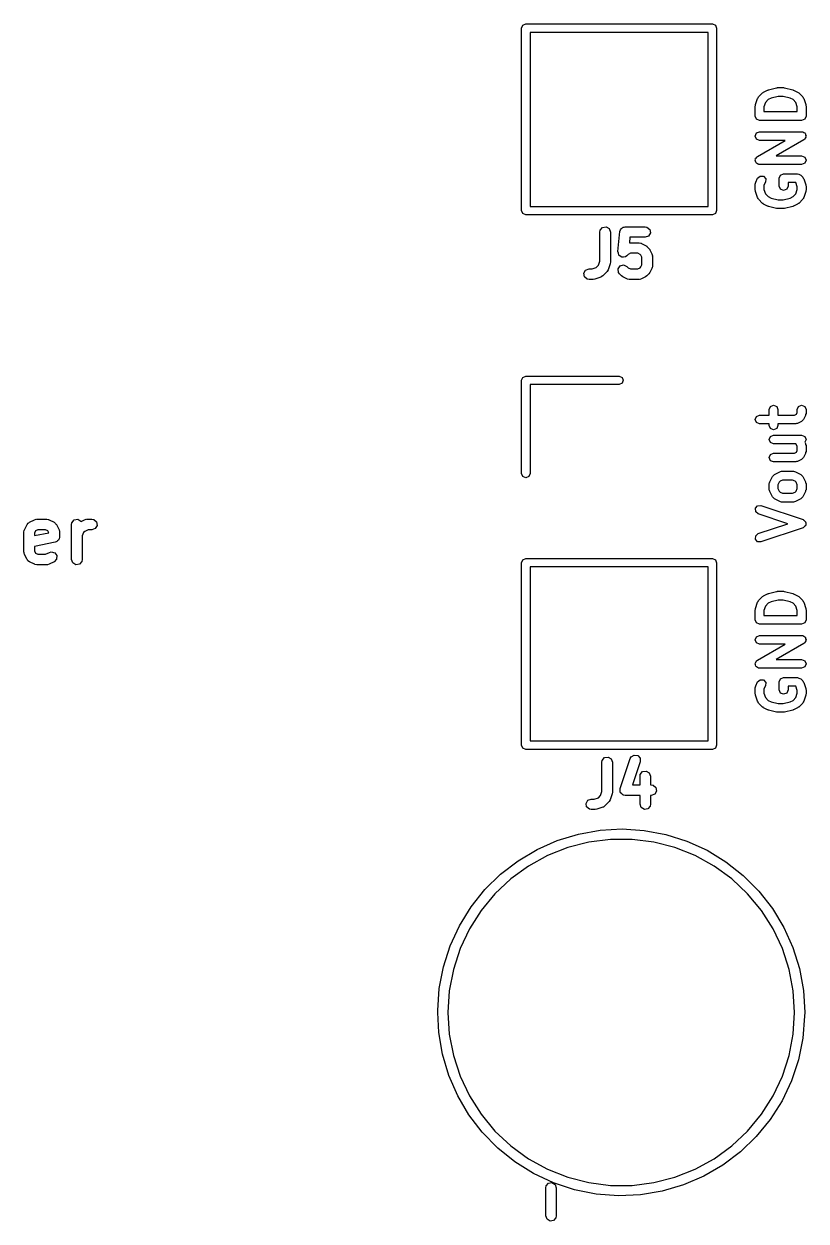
# Model space of a CAD drawing. Extents: x 83 to 117, y -104 to -70.4.
# Drawn here: x 105.49 to 116.63, y -103.97 to -86.91 of the extents above; entities that cross this region are included whole.
import ezdxf

# ---------------------------------------------------------------- set-up
doc = ezdxf.new("R2010")
doc.units = 0
doc.layers.add('BLACK', color=7, linetype='CONTINUOUS')

msp = doc.modelspace()

# ---------------------------------------------------------------- linework, layer by layer
at = {"layer": 'BLACK', "linetype": 'CONTINUOUS'}
for p, q in [((112.58, -86.97), (112.598, -86.9276)), ((112.58, -89.57), (112.58, -86.97)), ((112.598, -86.9276), (112.64, -86.91)), ((112.64, -86.91), (115.3, -86.91)), ((115.3, -86.91), (115.342, -86.9276)), ((115.342, -86.9276), (115.36, -86.97)), ((115.36, -86.97), (115.36, -89.57)), ((112.7, -87.03), (112.7, -89.51)), ((115.24, -87.03), (112.7, -87.03)), ((115.24, -89.51), (115.24, -87.03)), ((116.029, -87.8812), (116.086, -87.8527)), ((116.086, -87.8527), (116.093, -87.8522)), ((116.093, -87.8522), (116.099, -87.8479)), ((116.099, -87.8479), (116.213, -87.8194)), ((116.213, -87.8194), (116.221, -87.8205)), ((116.221, -87.8205), (116.229, -87.8175)), ((116.229, -87.8175), (116.314, -87.8175)), ((116.314, -87.8175), (116.322, -87.8205)), ((116.322, -87.8205), (116.329, -87.8194)), ((116.329, -87.8194), (116.444, -87.8479)), ((116.444, -87.8479), (116.449, -87.8522)), ((116.449, -87.8522), (116.457, -87.8527)), ((116.457, -87.8527), (116.514, -87.8812)), ((115.912, -88.0602), (115.941, -87.9745)), ((115.941, -87.9745), (115.95, -87.9635)), ((115.95, -87.9635), (115.956, -87.9501)), ((115.956, -87.9501), (116.013, -87.8929)), ((116.013, -87.8929), (116.022, -87.889)), ((116.022, -87.889), (116.029, -87.8812)), ((116.055, -88.028), (116.034, -88.0901)), ((116.094, -87.9885), (116.055, -88.028)), ((116.136, -87.9675), (116.094, -87.9885)), ((116.236, -87.9425), (116.136, -87.9675)), ((116.307, -87.9425), (116.236, -87.9425)), ((116.407, -87.9675), (116.307, -87.9425)), ((116.449, -87.9885), (116.407, -87.9675)), ((116.488, -88.028), (116.449, -87.9885)), ((116.509, -88.0901), (116.488, -88.028)), ((116.514, -87.8812), (116.52, -87.889)), ((116.52, -87.889), (116.53, -87.8929)), ((116.53, -87.8929), (116.587, -87.9501)), ((116.587, -87.9501), (116.593, -87.9635)), ((116.593, -87.9635), (116.602, -87.9745)), ((116.602, -87.9745), (116.631, -88.0602)), ((115.909, -88.08), (115.913, -88.0705)), ((115.909, -88.2229), (115.909, -88.08)), ((115.913, -88.0705), (115.912, -88.0602)), ((116.034, -88.0901), (116.034, -88.1604)), ((116.034, -88.1604), (116.509, -88.1604)), ((116.509, -88.1604), (116.509, -88.0901)), ((116.631, -88.0602), (116.63, -88.0705)), ((116.63, -88.0705), (116.634, -88.08)), ((116.634, -88.08), (116.634, -88.2229)), ((115.927, -88.2671), (115.909, -88.2229)), ((115.971, -88.2854), (115.927, -88.2671)), ((116.571, -88.2854), (115.971, -88.2854)), ((116.616, -88.2671), (116.571, -88.2854)), ((116.634, -88.2229), (116.616, -88.2671)), ((115.909, -88.5086), (115.927, -88.4644)), ((115.927, -88.5528), (115.909, -88.5086)), ((115.927, -88.4644), (115.971, -88.4461)), ((115.971, -88.5711), (115.927, -88.5528)), ((115.971, -88.4461), (116.571, -88.4461)), ((116.571, -88.4461), (116.579, -88.4494)), ((116.579, -88.4494), (116.588, -88.4483)), ((116.588, -88.4483), (116.601, -88.4582)), ((116.601, -88.4582), (116.616, -88.4644)), ((116.608, -88.556), (116.602, -88.5628)), ((116.616, -88.5528), (116.608, -88.556)), ((116.616, -88.4644), (116.619, -88.4723)), ((116.622, -88.5378), (116.616, -88.5528)), ((116.619, -88.4723), (116.626, -88.4776)), ((116.632, -88.525), (116.622, -88.5378)), ((116.626, -88.4776), (116.628, -88.4936)), ((116.628, -88.4936), (116.634, -88.5086)), ((116.634, -88.5086), (116.631, -88.5165)), ((116.631, -88.5165), (116.632, -88.525)), ((115.94, -88.7972), (116.336, -88.5711)), ((116.336, -88.5711), (115.971, -88.5711)), ((116.602, -88.5628), (116.207, -88.7889)), ((115.909, -88.8514), (115.912, -88.8435)), ((115.915, -88.8664), (115.909, -88.8514)), ((115.911, -88.835), (115.921, -88.8222)), ((115.912, -88.8435), (115.911, -88.835)), ((115.917, -88.8824), (115.915, -88.8664)), ((115.924, -88.8877), (115.917, -88.8824)), ((115.921, -88.8222), (115.927, -88.8072)), ((115.927, -88.8956), (115.924, -88.8877)), ((115.927, -88.8072), (115.935, -88.8039)), ((115.942, -88.9018), (115.927, -88.8956)), ((115.935, -88.8039), (115.94, -88.7972)), ((115.955, -88.9117), (115.942, -88.9018)), ((116.207, -88.7889), (116.571, -88.7889)), ((116.571, -88.7889), (116.616, -88.8072)), ((116.616, -88.8956), (116.571, -88.9139)), ((116.616, -88.8072), (116.634, -88.8514)), ((116.634, -88.8514), (116.616, -88.8956)), ((115.963, -88.9106), (115.955, -88.9117)), ((115.971, -88.9139), (115.963, -88.9106)), ((116.571, -88.9139), (115.971, -88.9139)), ((116.252, -89.1086), (116.27, -89.0644)), ((116.27, -89.0644), (116.314, -89.0461)), ((116.314, -89.0461), (116.514, -89.0461)), ((116.514, -89.0461), (116.533, -89.0537)), ((116.533, -89.0537), (116.558, -89.0644)), ((116.558, -89.0644), (116.587, -89.0929)), ((115.909, -89.1943), (115.914, -89.1808)), ((115.909, -89.28), (115.909, -89.1943)), ((115.914, -89.1808), (115.916, -89.1663)), ((115.916, -89.1663), (115.944, -89.1092)), ((115.944, -89.1092), (115.98, -89.0778)), ((115.98, -89.0778), (116.028, -89.0812)), ((116.028, -89.0812), (116.059, -89.1174)), ((116.056, -89.1651), (116.034, -89.209)), ((116.034, -89.209), (116.034, -89.2699)), ((116.059, -89.1174), (116.056, -89.1651)), ((116.252, -89.2229), (116.252, -89.1086)), ((116.27, -89.2671), (116.252, -89.2229)), ((116.377, -89.2229), (116.358, -89.2671)), ((116.488, -89.1711), (116.377, -89.1711)), ((116.377, -89.1711), (116.377, -89.2229)), ((116.509, -89.233), (116.488, -89.1711)), ((116.509, -89.2699), (116.509, -89.233)), ((116.587, -89.0929), (116.593, -89.1064)), ((116.593, -89.1064), (116.602, -89.1174)), ((116.602, -89.1174), (116.631, -89.2031)), ((116.631, -89.2031), (116.63, -89.2134)), ((116.63, -89.2134), (116.634, -89.2229)), ((116.634, -89.2229), (116.634, -89.28)), ((115.913, -89.2895), (115.909, -89.28)), ((115.912, -89.2998), (115.913, -89.2895)), ((115.941, -89.3855), (115.912, -89.2998)), ((115.95, -89.3965), (115.941, -89.3855)), ((115.956, -89.4099), (115.95, -89.3965)), ((116.013, -89.4671), (115.956, -89.4099)), ((116.034, -89.2699), (116.055, -89.332)), ((116.055, -89.332), (116.094, -89.3715)), ((116.094, -89.3715), (116.136, -89.3925)), ((116.136, -89.3925), (116.236, -89.4175)), ((116.314, -89.2854), (116.27, -89.2671)), ((116.307, -89.4175), (116.407, -89.3925)), ((116.358, -89.2671), (116.314, -89.2854)), ((116.407, -89.3925), (116.449, -89.3715)), ((116.449, -89.3715), (116.488, -89.332)), ((116.488, -89.332), (116.509, -89.2699)), ((116.587, -89.4099), (116.53, -89.4671)), ((116.593, -89.3965), (116.587, -89.4099)), ((116.602, -89.3855), (116.593, -89.3965)), ((116.631, -89.2998), (116.602, -89.3855)), ((116.634, -89.28), (116.63, -89.2895)), ((116.63, -89.2895), (116.631, -89.2998)), ((112.598, -89.6124), (112.58, -89.57)), ((112.7, -89.51), (115.24, -89.51)), ((115.36, -89.57), (115.342, -89.6124)), ((116.022, -89.471), (116.013, -89.4671)), ((116.029, -89.4788), (116.022, -89.471)), ((116.086, -89.5073), (116.029, -89.4788)), ((116.093, -89.5078), (116.086, -89.5073)), ((116.099, -89.5121), (116.093, -89.5078)), ((116.213, -89.5406), (116.099, -89.5121)), ((116.221, -89.5395), (116.213, -89.5406)), ((116.229, -89.5425), (116.221, -89.5395)), ((116.314, -89.5425), (116.229, -89.5425)), ((116.236, -89.4175), (116.307, -89.4175)), ((116.322, -89.5395), (116.314, -89.5425)), ((116.329, -89.5406), (116.322, -89.5395)), ((116.444, -89.5121), (116.329, -89.5406)), ((116.449, -89.5078), (116.444, -89.5121)), ((116.457, -89.5073), (116.449, -89.5078)), ((116.514, -89.4788), (116.457, -89.5073)), ((116.52, -89.471), (116.514, -89.4788)), ((116.53, -89.4671), (116.52, -89.471)), ((112.64, -89.63), (112.598, -89.6124)), ((115.3, -89.63), (112.64, -89.63)), ((115.342, -89.6124), (115.3, -89.63)), ((113.695, -89.8761), (113.7, -89.8505)), ((113.695, -90.2925), (113.695, -89.8761)), ((113.7, -89.8505), (113.733, -89.8112)), ((113.733, -89.8112), (113.783, -89.8023)), ((113.783, -89.8023), (113.827, -89.8279)), ((113.827, -89.8279), (113.845, -89.8761)), ((113.845, -89.8761), (113.845, -90.3047)), ((113.953, -90.1544), (113.981, -89.8687)), ((113.981, -89.8687), (113.982, -89.8648)), ((113.982, -89.8631), (113.983, -89.8604)), ((113.982, -89.8648), (113.982, -89.8631)), ((113.983, -89.8604), (113.988, -89.8436)), ((113.988, -89.8436), (114, -89.8325)), ((114, -89.8325), (114.008, -89.8187)), ((114.008, -89.8187), (114.017, -89.8151)), ((114.017, -89.8151), (114.025, -89.8078)), ((114.025, -89.8078), (114.041, -89.8066)), ((114.041, -89.8066), (114.056, -89.8011)), ((114.056, -89.8011), (114.341, -89.8011)), ((114.341, -89.8011), (114.367, -89.8057)), ((114.367, -89.8057), (114.406, -89.8386)), ((114.415, -89.8892), (114.39, -89.9336)), ((114.406, -89.8386), (114.415, -89.8892)), ((114.124, -89.9511), (114.116, -90.0297)), ((114.116, -90.0297), (114.256, -90.0297)), ((114.341, -89.9511), (114.124, -89.9511)), ((114.256, -90.0297), (114.281, -90.0342)), ((114.281, -90.0342), (114.285, -90.0371)), ((114.285, -90.0371), (114.289, -90.0376)), ((114.289, -90.0376), (114.346, -90.0662)), ((114.39, -89.9336), (114.341, -89.9511)), ((114.346, -90.0662), (114.364, -90.0795)), ((114.364, -90.0795), (114.366, -90.0802)), ((114.366, -90.0802), (114.394, -90.1088)), ((113.952, -90.1553), (113.953, -90.1549)), ((113.959, -90.1797), (113.952, -90.1553)), ((113.953, -90.1549), (113.953, -90.1544)), ((113.965, -90.2041), (113.959, -90.1797)), ((113.966, -90.2044), (113.965, -90.2041)), ((113.966, -90.2049), (113.966, -90.2044)), ((113.986, -90.2193), (113.966, -90.2049)), ((114.007, -90.234), (113.986, -90.2193)), ((114.008, -90.2343), (114.007, -90.234)), ((114.007, -90.234), (114.007, -90.234)), ((114.033, -90.2321), (114.008, -90.2343)), ((114.058, -90.2302), (114.033, -90.2321)), ((114.059, -90.2298), (114.058, -90.2299)), ((114.058, -90.2299), (114.058, -90.2302)), ((114.08, -90.2149), (114.059, -90.2298)), ((114.1, -90.1949), (114.08, -90.2149)), ((114.131, -90.1797), (114.1, -90.1949)), ((114.238, -90.1797), (114.131, -90.1797)), ((114.268, -90.1949), (114.238, -90.1797)), ((114.28, -90.2063), (114.268, -90.1949)), ((114.295, -90.2367), (114.28, -90.2063)), ((114.295, -90.3441), (114.295, -90.2367)), ((114.394, -90.1088), (114.407, -90.1272)), ((114.407, -90.1272), (114.409, -90.1283)), ((114.409, -90.1283), (114.437, -90.1854)), ((114.437, -90.1854), (114.445, -90.2104)), ((114.445, -90.2104), (114.443, -90.2148)), ((114.443, -90.2148), (114.445, -90.219)), ((114.445, -90.219), (114.445, -90.3618)), ((113.468, -90.4631), (113.493, -90.4187)), ((113.493, -90.4187), (113.541, -90.4011)), ((113.541, -90.4011), (113.586, -90.4011)), ((113.586, -90.4011), (113.644, -90.382)), ((113.644, -90.382), (113.676, -90.3499)), ((113.676, -90.3499), (113.695, -90.2925)), ((113.8, -90.437), (113.796, -90.4394)), ((113.813, -90.4141), (113.8, -90.437)), ((113.841, -90.3284), (113.813, -90.4141)), ((113.845, -90.3047), (113.841, -90.3268)), ((113.841, -90.3268), (113.841, -90.3284)), ((113.955, -90.3996), (113.984, -90.3575)), ((113.959, -90.4507), (113.955, -90.3996)), ((113.984, -90.3575), (114.034, -90.3443)), ((114.034, -90.3443), (114.08, -90.366)), ((114.08, -90.366), (114.1, -90.3859)), ((114.1, -90.3859), (114.131, -90.4011)), ((114.131, -90.4011), (114.238, -90.4011)), ((114.238, -90.4011), (114.268, -90.3859)), ((114.268, -90.3859), (114.28, -90.3746)), ((114.28, -90.3746), (114.295, -90.3441)), ((114.437, -90.3954), (114.409, -90.4525)), ((114.438, -90.3909), (114.437, -90.3954)), ((114.44, -90.3875), (114.438, -90.3909)), ((114.445, -90.3618), (114.44, -90.3875)), ((113.476, -90.5136), (113.468, -90.4631)), ((113.516, -90.5466), (113.476, -90.5136)), ((113.541, -90.5511), (113.516, -90.5466)), ((113.599, -90.5511), (113.541, -90.5511)), ((113.6, -90.5506), (113.599, -90.5511)), ((113.622, -90.5473), (113.6, -90.5506)), ((113.708, -90.5187), (113.622, -90.5473)), ((113.712, -90.5159), (113.708, -90.5187)), ((113.716, -90.5155), (113.712, -90.5159)), ((113.737, -90.5006), (113.716, -90.5155)), ((113.794, -90.4434), (113.737, -90.5006)), ((113.796, -90.4394), (113.794, -90.4434)), ((113.974, -90.472), (113.959, -90.4507)), ((114.003, -90.5006), (113.974, -90.472)), ((114.004, -90.5013), (114.003, -90.5006)), ((114.022, -90.5146), (114.004, -90.5013)), ((114.079, -90.5432), (114.022, -90.5146)), ((114.084, -90.5437), (114.079, -90.5432)), ((114.087, -90.5466), (114.084, -90.5437)), ((114.113, -90.5511), (114.087, -90.5466)), ((114.256, -90.5511), (114.113, -90.5511)), ((114.26, -90.5496), (114.256, -90.5511)), ((114.264, -90.5506), (114.26, -90.5496)), ((114.289, -90.5432), (114.264, -90.5506)), ((114.346, -90.5146), (114.289, -90.5432)), ((114.348, -90.5135), (114.346, -90.5146)), ((114.366, -90.5006), (114.348, -90.5135)), ((114.394, -90.472), (114.366, -90.5006)), ((114.395, -90.4705), (114.394, -90.472)), ((114.409, -90.4525), (114.395, -90.4705)), ((112.58, -91.99), (112.598, -91.9476)), ((112.598, -91.9476), (112.64, -91.93)), ((112.64, -91.93), (113.97, -91.93)), ((113.97, -91.93), (114.012, -91.9476)), ((114.012, -91.9476), (114.03, -91.99)), ((112.58, -93.32), (112.58, -91.99)), ((113.97, -92.05), (112.7, -92.05)), ((112.7, -92.05), (112.7, -93.32)), ((114.012, -92.0324), (113.97, -92.05)), ((114.03, -91.99), (114.012, -92.0324)), ((115.927, -92.5044), (115.971, -92.4861)), ((115.971, -92.4861), (116.109, -92.4861)), ((116.109, -92.4057), (116.127, -92.3615)), ((116.109, -92.4861), (116.109, -92.4057)), ((116.127, -92.3615), (116.171, -92.3432)), ((116.171, -92.3432), (116.216, -92.3615)), ((116.216, -92.3615), (116.234, -92.4057)), ((116.234, -92.4057), (116.234, -92.4861)), ((116.234, -92.4861), (116.471, -92.4861)), ((116.471, -92.4861), (116.496, -92.4734)), ((116.496, -92.4734), (116.509, -92.4481)), ((116.509, -92.4057), (116.527, -92.3615)), ((116.509, -92.4481), (116.509, -92.4057)), ((116.527, -92.3615), (116.571, -92.3432)), ((116.571, -92.3432), (116.616, -92.3615)), ((116.616, -92.3615), (116.634, -92.4057)), ((116.628, -92.4763), (116.627, -92.4908)), ((116.634, -92.4629), (116.628, -92.4763)), ((116.634, -92.4057), (116.634, -92.4629)), ((115.909, -92.5486), (115.927, -92.5044)), ((115.927, -92.5928), (115.909, -92.5486)), ((115.971, -92.6111), (115.927, -92.5928)), ((116.109, -92.6111), (115.971, -92.6111)), ((116.109, -92.6343), (116.109, -92.6111)), ((116.127, -92.6785), (116.109, -92.6343)), ((116.234, -92.6343), (116.216, -92.6785)), ((116.486, -92.6111), (116.234, -92.6111)), ((116.234, -92.6111), (116.234, -92.6343)), ((116.499, -92.6055), (116.486, -92.6111)), ((116.514, -92.6045), (116.499, -92.6055)), ((116.571, -92.5759), (116.514, -92.6045)), ((116.584, -92.5609), (116.571, -92.5759)), ((116.599, -92.548), (116.584, -92.5609)), ((116.627, -92.4908), (116.599, -92.548)), ((116.109, -92.8343), (116.127, -92.7901)), ((116.171, -92.6968), (116.127, -92.6785)), ((116.127, -92.7901), (116.171, -92.7718)), ((116.216, -92.6785), (116.171, -92.6968)), ((116.171, -92.7718), (116.571, -92.7718)), ((116.571, -92.7718), (116.616, -92.7901)), ((116.616, -92.7901), (116.634, -92.8343)), ((116.127, -92.8785), (116.109, -92.8343)), ((116.171, -92.8968), (116.127, -92.8785)), ((116.488, -92.8968), (116.171, -92.8968)), ((116.491, -92.8999), (116.488, -92.8968)), ((116.509, -92.9348), (116.491, -92.8999)), ((116.496, -93.0163), (116.509, -92.991)), ((116.509, -92.991), (116.509, -92.9348)), ((116.634, -92.8343), (116.618, -92.8731)), ((116.618, -92.8731), (116.627, -92.892)), ((116.627, -92.892), (116.628, -92.9066)), ((116.628, -92.9066), (116.634, -92.92)), ((116.634, -92.92), (116.634, -93.0057)), ((116.109, -93.0914), (116.127, -93.0472)), ((116.127, -93.1356), (116.109, -93.0914)), ((116.127, -93.0472), (116.171, -93.0289)), ((116.171, -93.1539), (116.127, -93.1356)), ((116.171, -93.0289), (116.471, -93.0289)), ((116.486, -93.1539), (116.171, -93.1539)), ((116.471, -93.0289), (116.496, -93.0163)), ((116.499, -93.1484), (116.486, -93.1539)), ((116.514, -93.1473), (116.499, -93.1484)), ((116.571, -93.1188), (116.514, -93.1473)), ((116.584, -93.1038), (116.571, -93.1188)), ((116.599, -93.0908), (116.584, -93.1038)), ((116.627, -93.0337), (116.599, -93.0908)), ((116.628, -93.0192), (116.627, -93.0337)), ((116.634, -93.0057), (116.628, -93.0192)), ((112.598, -93.3624), (112.58, -93.32)), ((112.7, -93.32), (112.682, -93.3624)), ((116.156, -93.3615), (116.184, -93.3329)), ((116.184, -93.3329), (116.194, -93.329)), ((116.194, -93.329), (116.201, -93.3212)), ((116.201, -93.3212), (116.258, -93.2927)), ((116.258, -93.2927), (116.272, -93.2916)), ((116.272, -93.2916), (116.286, -93.2861)), ((116.286, -93.2861), (116.457, -93.2861)), ((116.457, -93.2861), (116.471, -93.2916)), ((116.471, -93.2916), (116.485, -93.2927)), ((116.485, -93.2927), (116.542, -93.3212)), ((116.542, -93.3212), (116.549, -93.329)), ((116.549, -93.329), (116.558, -93.3329)), ((116.558, -93.3329), (116.587, -93.3615)), ((112.64, -93.38), (112.598, -93.3624)), ((112.682, -93.3624), (112.64, -93.38)), ((116.109, -93.4629), (116.114, -93.4494)), ((116.109, -93.5486), (116.109, -93.4629)), ((116.114, -93.4494), (116.116, -93.4349)), ((116.116, -93.4349), (116.144, -93.3778)), ((116.144, -93.3778), (116.152, -93.371)), ((116.152, -93.371), (116.156, -93.3615)), ((116.251, -93.4427), (116.234, -93.4776)), ((116.234, -93.4776), (116.234, -93.5338)), ((116.266, -93.4285), (116.251, -93.4427)), ((116.3, -93.4111), (116.266, -93.4285)), ((116.442, -93.4111), (116.3, -93.4111)), ((116.477, -93.4285), (116.442, -93.4111)), ((116.491, -93.4427), (116.477, -93.4285)), ((116.509, -93.4776), (116.491, -93.4427)), ((116.509, -93.5338), (116.509, -93.4776)), ((116.587, -93.3615), (116.591, -93.371)), ((116.591, -93.371), (116.599, -93.3778)), ((116.599, -93.3778), (116.627, -93.4349)), ((116.627, -93.4349), (116.628, -93.4494)), ((116.628, -93.4494), (116.634, -93.4629)), ((116.634, -93.4629), (116.634, -93.5486)), ((116.114, -93.562), (116.109, -93.5486)), ((116.116, -93.5765), (116.114, -93.562)), ((116.144, -93.6337), (116.116, -93.5765)), ((116.152, -93.6404), (116.144, -93.6337)), ((116.156, -93.6499), (116.152, -93.6404)), ((116.184, -93.6785), (116.156, -93.6499)), ((116.194, -93.6824), (116.184, -93.6785)), ((116.234, -93.5338), (116.251, -93.5687)), ((116.251, -93.5687), (116.266, -93.5829)), ((116.266, -93.5829), (116.3, -93.6004)), ((116.3, -93.6004), (116.442, -93.6004)), ((116.442, -93.6004), (116.477, -93.5829)), ((116.477, -93.5829), (116.491, -93.5687)), ((116.491, -93.5687), (116.509, -93.5338)), ((116.558, -93.6785), (116.549, -93.6824)), ((116.587, -93.6499), (116.558, -93.6785)), ((116.591, -93.6404), (116.587, -93.6499)), ((116.599, -93.6337), (116.591, -93.6404)), ((116.627, -93.5765), (116.599, -93.6337)), ((116.628, -93.562), (116.627, -93.5765)), ((116.634, -93.5486), (116.628, -93.562)), ((115.912, -93.8145), (115.943, -93.7784)), ((115.916, -93.8622), (115.912, -93.8145)), ((115.943, -93.7784), (115.991, -93.775)), ((115.991, -93.775), (116.591, -93.975)), ((116.201, -93.6902), (116.194, -93.6824)), ((116.258, -93.7188), (116.201, -93.6902)), ((116.272, -93.7198), (116.258, -93.7188)), ((116.286, -93.7254), (116.272, -93.7198)), ((116.457, -93.7254), (116.286, -93.7254)), ((116.471, -93.7198), (116.457, -93.7254)), ((116.485, -93.7188), (116.471, -93.7198)), ((116.542, -93.6902), (116.485, -93.7188)), ((116.549, -93.6824), (116.542, -93.6902)), ((105.547, -94.0265), (105.558, -94.022)), ((105.558, -94.022), (105.566, -94.0139)), ((105.566, -94.0139), (105.637, -93.9782)), ((105.637, -93.9782), (105.662, -93.9707)), ((105.662, -93.9707), (105.666, -93.9718)), ((105.666, -93.9718), (105.67, -93.9702)), ((105.67, -93.9702), (105.813, -93.9702)), ((105.813, -93.9702), (105.839, -93.9748)), ((105.839, -93.9748), (105.842, -93.9776)), ((105.842, -93.9776), (105.847, -93.9782)), ((105.847, -93.9782), (105.918, -94.0139)), ((105.918, -94.0139), (105.939, -94.0294)), ((106.167, -94.0452), (106.171, -94.0196)), ((106.171, -94.0196), (106.204, -93.9803)), ((106.204, -93.9803), (106.255, -93.9714)), ((106.255, -93.9714), (106.299, -93.997)), ((106.299, -93.997), (106.302, -94.003)), ((106.302, -94.003), (106.351, -93.9782)), ((106.351, -93.9782), (106.376, -93.9707)), ((106.376, -93.9707), (106.381, -93.9718)), ((106.381, -93.9718), (106.385, -93.9702)), ((106.385, -93.9702), (106.456, -93.9702)), ((106.456, -93.9702), (106.482, -93.9748)), ((106.482, -93.9748), (106.521, -94.0077)), ((106.521, -94.0077), (106.53, -94.0583)), ((115.952, -93.8936), (115.916, -93.8622)), ((116.374, -94.0343), (115.952, -93.8936)), ((116.591, -93.975), (116.595, -93.9781)), ((116.595, -93.9781), (116.599, -93.9784)), ((116.599, -93.9784), (116.612, -93.9933)), ((116.612, -93.9933), (116.627, -94.0063)), ((116.627, -94.0063), (116.628, -94.011)), ((116.628, -94.011), (116.631, -94.0145)), ((116.631, -94.0145), (116.629, -94.0343)), ((105.488, -94.1524), (105.493, -94.1267)), ((105.488, -94.4381), (105.488, -94.1524)), ((105.493, -94.1267), (105.496, -94.1233)), ((105.496, -94.1188), (105.532, -94.0474)), ((105.496, -94.1233), (105.496, -94.1188)), ((105.532, -94.0474), (105.547, -94.0265)), ((105.655, -94.1369), (105.638, -94.1701)), ((105.638, -94.2038), (105.842, -94.163)), ((105.638, -94.1701), (105.638, -94.2038)), ((105.688, -94.1202), (105.655, -94.1369)), ((105.796, -94.1202), (105.688, -94.1202)), ((105.829, -94.1369), (105.796, -94.1202)), ((105.842, -94.163), (105.829, -94.1369)), ((105.939, -94.0294), (105.944, -94.0397)), ((105.944, -94.0397), (105.952, -94.0474)), ((105.952, -94.0474), (105.988, -94.1188)), ((105.988, -94.1188), (105.995, -94.1438)), ((105.995, -94.1438), (105.994, -94.1482)), ((105.994, -94.1482), (105.995, -94.1524)), ((105.995, -94.1524), (105.995, -94.2238)), ((106.167, -94.5452), (106.167, -94.0452)), ((106.339, -94.1611), (106.317, -94.2058)), ((106.358, -94.1426), (106.339, -94.1611)), ((106.402, -94.1202), (106.358, -94.1426)), ((106.456, -94.1202), (106.402, -94.1202)), ((106.504, -94.1027), (106.456, -94.1202)), ((106.53, -94.0583), (106.504, -94.1027)), ((115.916, -94.2063), (115.952, -94.175)), ((115.952, -94.175), (116.374, -94.0343)), ((116.591, -94.0936), (115.991, -94.2936)), ((116.595, -94.0905), (116.591, -94.0936)), ((116.599, -94.0902), (116.595, -94.0905)), ((116.612, -94.0752), (116.599, -94.0902)), ((116.627, -94.0622), (116.612, -94.0752)), ((116.628, -94.0576), (116.627, -94.0622)), ((116.631, -94.054), (116.628, -94.0576)), ((116.629, -94.0343), (116.631, -94.054)), ((105.935, -94.2974), (105.638, -94.3567)), ((105.638, -94.3567), (105.638, -94.4204)), ((105.946, -94.2909), (105.935, -94.2974)), ((105.958, -94.2888), (105.946, -94.2909)), ((105.967, -94.278), (105.958, -94.2888)), ((105.979, -94.2707), (105.967, -94.278)), ((105.983, -94.259), (105.979, -94.2707)), ((105.991, -94.2495), (105.983, -94.259)), ((105.995, -94.2238), (105.991, -94.2495)), ((106.317, -94.2058), (106.317, -94.5452)), ((115.912, -94.254), (115.916, -94.2063)), ((115.943, -94.2902), (115.912, -94.254)), ((115.991, -94.2936), (115.943, -94.2902)), ((105.49, -94.4423), (105.488, -94.4381)), ((105.489, -94.4467), (105.49, -94.4423)), ((105.496, -94.4716), (105.489, -94.4467)), ((105.532, -94.5431), (105.496, -94.4716)), ((105.638, -94.4204), (105.655, -94.4536)), ((105.655, -94.4536), (105.688, -94.4702)), ((105.688, -94.4702), (105.796, -94.4702)), ((105.796, -94.4702), (105.851, -94.4424)), ((105.851, -94.4424), (105.876, -94.435)), ((105.876, -94.435), (105.926, -94.4469)), ((105.926, -94.4469), (105.957, -94.4881)), ((105.957, -94.4881), (105.954, -94.5394)), ((112.598, -94.5476), (112.64, -94.53)), ((112.64, -94.53), (115.3, -94.53)), ((115.3, -94.53), (115.342, -94.5476)), ((105.54, -94.5508), (105.532, -94.5431)), ((105.545, -94.5611), (105.54, -94.5508)), ((105.566, -94.5766), (105.545, -94.5611)), ((105.637, -94.6123), (105.566, -94.5766)), ((105.641, -94.6128), (105.637, -94.6123)), ((105.645, -94.6157), (105.641, -94.6128)), ((105.67, -94.6202), (105.645, -94.6157)), ((105.813, -94.6202), (105.67, -94.6202)), ((105.818, -94.6187), (105.813, -94.6202)), ((105.822, -94.6198), (105.818, -94.6187)), ((105.847, -94.6123), (105.822, -94.6198)), ((105.918, -94.5766), (105.847, -94.6123)), ((105.954, -94.5394), (105.918, -94.5766)), ((106.184, -94.5935), (106.167, -94.5452)), ((106.229, -94.6191), (106.184, -94.5935)), ((106.279, -94.6102), (106.229, -94.6191)), ((106.312, -94.5709), (106.279, -94.6102)), ((106.317, -94.5452), (106.312, -94.5709)), ((112.58, -94.59), (112.598, -94.5476)), ((112.58, -97.19), (112.58, -94.59)), ((112.7, -94.65), (112.7, -97.13)), ((115.24, -94.65), (112.7, -94.65)), ((115.24, -97.13), (115.24, -94.65)), ((115.342, -94.5476), (115.36, -94.59)), ((115.36, -94.59), (115.36, -97.19)), ((116.029, -95.0612), (116.086, -95.0327)), ((116.086, -95.0327), (116.093, -95.0322)), ((116.093, -95.0322), (116.099, -95.0279)), ((116.099, -95.0279), (116.213, -94.9994)), ((116.213, -94.9994), (116.221, -95.0005)), ((116.221, -95.0005), (116.229, -94.9975)), ((116.229, -94.9975), (116.314, -94.9975)), ((116.314, -94.9975), (116.322, -95.0005)), ((116.322, -95.0005), (116.329, -94.9994)), ((116.329, -94.9994), (116.444, -95.0279)), ((116.444, -95.0279), (116.449, -95.0322)), ((116.449, -95.0322), (116.457, -95.0327)), ((116.457, -95.0327), (116.514, -95.0612)), ((115.912, -95.2402), (115.941, -95.1545)), ((115.941, -95.1545), (115.95, -95.1435)), ((115.95, -95.1435), (115.956, -95.1301)), ((115.956, -95.1301), (116.013, -95.0729)), ((116.013, -95.0729), (116.022, -95.069)), ((116.022, -95.069), (116.029, -95.0612)), ((116.055, -95.208), (116.034, -95.2701)), ((116.094, -95.1685), (116.055, -95.208)), ((116.136, -95.1475), (116.094, -95.1685)), ((116.236, -95.1225), (116.136, -95.1475)), ((116.307, -95.1225), (116.236, -95.1225)), ((116.407, -95.1475), (116.307, -95.1225)), ((116.449, -95.1685), (116.407, -95.1475)), ((116.488, -95.208), (116.449, -95.1685)), ((116.509, -95.2701), (116.488, -95.208)), ((116.514, -95.0612), (116.52, -95.069)), ((116.52, -95.069), (116.53, -95.0729)), ((116.53, -95.0729), (116.587, -95.1301)), ((116.587, -95.1301), (116.593, -95.1435)), ((116.593, -95.1435), (116.602, -95.1545)), ((116.602, -95.1545), (116.631, -95.2402)), ((115.909, -95.26), (115.913, -95.2505)), ((115.909, -95.4029), (115.909, -95.26)), ((115.913, -95.2505), (115.912, -95.2402)), ((116.034, -95.2701), (116.034, -95.3404)), ((116.034, -95.3404), (116.509, -95.3404)), ((116.509, -95.3404), (116.509, -95.2701)), ((116.631, -95.2402), (116.63, -95.2505)), ((116.63, -95.2505), (116.634, -95.26)), ((116.634, -95.26), (116.634, -95.4029)), ((115.927, -95.4471), (115.909, -95.4029)), ((115.971, -95.4654), (115.927, -95.4471)), ((116.571, -95.4654), (115.971, -95.4654)), ((116.616, -95.4471), (116.571, -95.4654)), ((116.634, -95.4029), (116.616, -95.4471)), ((115.909, -95.6886), (115.927, -95.6444)), ((115.927, -95.7328), (115.909, -95.6886)), ((115.927, -95.6444), (115.971, -95.6261)), ((115.971, -95.6261), (116.571, -95.6261)), ((116.571, -95.6261), (116.579, -95.6294)), ((116.579, -95.6294), (116.588, -95.6283)), ((116.588, -95.6283), (116.601, -95.6382)), ((116.601, -95.6382), (116.616, -95.6444)), ((116.616, -95.6444), (116.619, -95.6523)), ((116.622, -95.7178), (116.616, -95.7328)), ((116.619, -95.6523), (116.626, -95.6576)), ((116.632, -95.705), (116.622, -95.7178)), ((116.626, -95.6576), (116.628, -95.6736)), ((116.628, -95.6736), (116.634, -95.6886)), ((116.634, -95.6886), (116.631, -95.6965)), ((116.631, -95.6965), (116.632, -95.705)), ((115.971, -95.7511), (115.927, -95.7328)), ((115.94, -95.9772), (116.336, -95.7511)), ((116.336, -95.7511), (115.971, -95.7511)), ((116.602, -95.7428), (116.207, -95.9689)), ((116.608, -95.736), (116.602, -95.7428)), ((116.616, -95.7328), (116.608, -95.736)), ((115.909, -96.0314), (115.912, -96.0235)), ((115.915, -96.0464), (115.909, -96.0314)), ((115.911, -96.015), (115.921, -96.0022)), ((115.912, -96.0235), (115.911, -96.015)), ((115.917, -96.0624), (115.915, -96.0464)), ((115.924, -96.0677), (115.917, -96.0624)), ((115.921, -96.0022), (115.927, -95.9872)), ((115.927, -96.0756), (115.924, -96.0677)), ((115.927, -95.9872), (115.935, -95.9839)), ((115.935, -95.9839), (115.94, -95.9772)), ((116.207, -95.9689), (116.571, -95.9689)), ((116.571, -95.9689), (116.616, -95.9872)), ((116.616, -95.9872), (116.634, -96.0314)), ((116.634, -96.0314), (116.616, -96.0756)), ((115.942, -96.0818), (115.927, -96.0756)), ((115.955, -96.0917), (115.942, -96.0818)), ((115.963, -96.0906), (115.955, -96.0917)), ((115.971, -96.0939), (115.963, -96.0906)), ((116.571, -96.0939), (115.971, -96.0939)), ((116.27, -96.2444), (116.314, -96.2261)), ((116.314, -96.2261), (116.514, -96.2261)), ((116.514, -96.2261), (116.533, -96.2337)), ((116.533, -96.2337), (116.558, -96.2444)), ((116.616, -96.0756), (116.571, -96.0939)), ((115.909, -96.3743), (115.914, -96.3608)), ((115.909, -96.46), (115.909, -96.3743)), ((115.914, -96.3608), (115.916, -96.3463)), ((115.916, -96.3463), (115.944, -96.2892)), ((115.944, -96.2892), (115.98, -96.2578)), ((115.98, -96.2578), (116.028, -96.2612)), ((116.028, -96.2612), (116.059, -96.2974)), ((116.056, -96.3451), (116.034, -96.389)), ((116.034, -96.389), (116.034, -96.4499)), ((116.059, -96.2974), (116.056, -96.3451)), ((116.252, -96.2886), (116.27, -96.2444)), ((116.252, -96.4029), (116.252, -96.2886)), ((116.27, -96.4471), (116.252, -96.4029)), ((116.377, -96.4029), (116.358, -96.4471)), ((116.488, -96.3511), (116.377, -96.3511)), ((116.377, -96.3511), (116.377, -96.4029)), ((116.509, -96.413), (116.488, -96.3511)), ((116.558, -96.2444), (116.587, -96.2729)), ((116.587, -96.2729), (116.593, -96.2864)), ((116.593, -96.2864), (116.602, -96.2974)), ((116.602, -96.2974), (116.631, -96.3831)), ((116.631, -96.3831), (116.63, -96.3934)), ((116.63, -96.3934), (116.634, -96.4029)), ((116.634, -96.4029), (116.634, -96.46)), ((115.913, -96.4695), (115.909, -96.46)), ((115.912, -96.4798), (115.913, -96.4695)), ((115.941, -96.5655), (115.912, -96.4798)), ((115.95, -96.5765), (115.941, -96.5655)), ((115.956, -96.5899), (115.95, -96.5765)), ((116.034, -96.4499), (116.055, -96.512)), ((116.055, -96.512), (116.094, -96.5515)), ((116.094, -96.5515), (116.136, -96.5725)), ((116.136, -96.5725), (116.236, -96.5975)), ((116.314, -96.4654), (116.27, -96.4471)), ((116.307, -96.5975), (116.407, -96.5725)), ((116.358, -96.4471), (116.314, -96.4654)), ((116.407, -96.5725), (116.449, -96.5515)), ((116.449, -96.5515), (116.488, -96.512)), ((116.488, -96.512), (116.509, -96.4499)), ((116.509, -96.4499), (116.509, -96.413)), ((116.593, -96.5765), (116.587, -96.5899)), ((116.602, -96.5655), (116.593, -96.5765)), ((116.631, -96.4798), (116.602, -96.5655)), ((116.634, -96.46), (116.63, -96.4695)), ((116.63, -96.4695), (116.631, -96.4798)), ((116.013, -96.6471), (115.956, -96.5899)), ((116.022, -96.651), (116.013, -96.6471)), ((116.029, -96.6588), (116.022, -96.651)), ((116.086, -96.6873), (116.029, -96.6588)), ((116.093, -96.6878), (116.086, -96.6873)), ((116.099, -96.6921), (116.093, -96.6878)), ((116.213, -96.7206), (116.099, -96.6921)), ((116.221, -96.7195), (116.213, -96.7206)), ((116.229, -96.7225), (116.221, -96.7195)), ((116.314, -96.7225), (116.229, -96.7225)), ((116.236, -96.5975), (116.307, -96.5975)), ((116.322, -96.7195), (116.314, -96.7225)), ((116.329, -96.7206), (116.322, -96.7195)), ((116.444, -96.6921), (116.329, -96.7206)), ((116.449, -96.6878), (116.444, -96.6921)), ((116.457, -96.6873), (116.449, -96.6878)), ((116.514, -96.6588), (116.457, -96.6873)), ((116.52, -96.651), (116.514, -96.6588)), ((116.53, -96.6471), (116.52, -96.651)), ((116.587, -96.5899), (116.53, -96.6471)), ((112.598, -97.2324), (112.58, -97.19)), ((112.64, -97.25), (112.598, -97.2324)), ((115.3, -97.25), (112.64, -97.25)), ((112.7, -97.13), (115.24, -97.13)), ((115.342, -97.2324), (115.3, -97.25)), ((115.36, -97.19), (115.342, -97.2324)), ((113.725, -97.4331), (113.73, -97.4075)), ((113.725, -97.8495), (113.725, -97.4331)), ((113.73, -97.4075), (113.762, -97.3682)), ((113.762, -97.3682), (113.813, -97.3593)), ((113.813, -97.3593), (113.857, -97.3849)), ((113.857, -97.3849), (113.875, -97.4331)), ((113.875, -97.4331), (113.875, -97.8617)), ((113.986, -97.8094), (114.129, -97.3808)), ((114.129, -97.3808), (114.141, -97.3579)), ((114.141, -97.3579), (114.185, -97.3311)), ((114.271, -97.4283), (114.161, -97.7581)), ((114.185, -97.3311), (114.236, -97.3386)), ((114.236, -97.3386), (114.27, -97.377)), ((114.27, -97.377), (114.271, -97.4283)), ((114.272, -97.6075), (114.305, -97.5682)), ((114.305, -97.5682), (114.356, -97.5593)), ((114.356, -97.5593), (114.4, -97.5849)), ((114.4, -97.5849), (114.418, -97.6331)), ((114.161, -97.7581), (114.268, -97.7581)), ((114.268, -97.6331), (114.272, -97.6075)), ((114.268, -97.7581), (114.268, -97.6331)), ((114.418, -97.6331), (114.418, -97.7581)), ((114.418, -97.7581), (114.429, -97.7581)), ((114.429, -97.7581), (114.454, -97.7626)), ((114.454, -97.7626), (114.494, -97.7956)), ((113.616, -97.9581), (113.674, -97.939)), ((113.674, -97.939), (113.706, -97.9069)), ((113.706, -97.9069), (113.725, -97.8495)), ((113.871, -97.8854), (113.843, -97.9711)), ((113.875, -97.8617), (113.871, -97.8838)), ((113.871, -97.8838), (113.871, -97.8854)), ((113.983, -97.8201), (113.986, -97.8151)), ((113.987, -97.8402), (113.983, -97.8201)), ((113.986, -97.8151), (113.986, -97.8094)), ((113.987, -97.8607), (113.987, -97.8402)), ((113.991, -97.865), (113.987, -97.8607)), ((113.992, -97.8706), (113.991, -97.865)), ((114.008, -97.8838), (113.992, -97.8706)), ((114.021, -97.8991), (114.008, -97.8838)), ((114.027, -97.8999), (114.021, -97.8991)), ((114.031, -97.9036), (114.027, -97.8999)), ((114.057, -97.9081), (114.031, -97.9036)), ((114.268, -97.9081), (114.057, -97.9081)), ((114.268, -98.0331), (114.268, -97.9081)), ((114.429, -97.9081), (114.418, -97.9081)), ((114.418, -97.9081), (114.418, -98.0331)), ((114.477, -97.8906), (114.429, -97.9081)), ((114.502, -97.8461), (114.477, -97.8906)), ((114.494, -97.7956), (114.502, -97.8461)), ((113.498, -98.0201), (113.523, -97.9757)), ((113.506, -98.0706), (113.498, -98.0201)), ((113.546, -98.1036), (113.506, -98.0706)), ((113.523, -97.9757), (113.571, -97.9581)), ((113.571, -98.1081), (113.546, -98.1036)), ((113.571, -97.9581), (113.616, -97.9581)), ((113.629, -98.1081), (113.571, -98.1081)), ((113.63, -98.1076), (113.629, -98.1081)), ((113.652, -98.1043), (113.63, -98.1076)), ((113.738, -98.0757), (113.652, -98.1043)), ((113.742, -98.0729), (113.738, -98.0757)), ((113.746, -98.0725), (113.742, -98.0729)), ((113.767, -98.0576), (113.746, -98.0725)), ((113.824, -98.0004), (113.767, -98.0576)), ((113.826, -97.9964), (113.824, -98.0004)), ((113.83, -97.994), (113.826, -97.9964)), ((113.843, -97.9711), (113.83, -97.994)), ((114.285, -98.0813), (114.268, -98.0331)), ((114.33, -98.107), (114.285, -98.0813)), ((114.38, -98.0981), (114.33, -98.107)), ((114.413, -98.0588), (114.38, -98.0981)), ((114.418, -98.0331), (114.413, -98.0588)), ((113.088, -98.549), (113.39, -98.4573)), ((113.39, -98.4573), (113.699, -98.4023)), ((113.699, -98.4023), (114.014, -98.385)), ((114.014, -98.385), (114.328, -98.4056)), ((114.328, -98.4056), (114.637, -98.4638)), ((112.801, -98.6763), (113.088, -98.549)), ((113.537, -98.5739), (113.237, -98.651)), ((113.845, -98.535), (113.537, -98.5739)), ((114.155, -98.535), (113.845, -98.535)), ((114.463, -98.5739), (114.155, -98.535)), ((114.763, -98.651), (114.463, -98.5739)), ((114.637, -98.4638), (114.937, -98.5587)), ((114.937, -98.5587), (115.224, -98.689)), ((112.53, -98.8372), (112.801, -98.6763)), ((112.948, -98.7652), (112.677, -98.9146)), ((113.237, -98.651), (112.948, -98.7652)), ((115.052, -98.7652), (114.763, -98.651)), ((115.323, -98.9146), (115.052, -98.7652)), ((115.224, -98.689), (115.492, -98.8527)), ((112.281, -99.0294), (112.53, -98.8372)), ((112.677, -98.9146), (112.426, -99.0969)), ((115.574, -99.0969), (115.323, -98.9146)), ((115.492, -98.8527), (115.74, -99.0475)), ((112.057, -99.2502), (112.281, -99.0294)), ((112.426, -99.0969), (112.2, -99.3093)), ((115.8, -99.3093), (115.574, -99.0969)), ((115.74, -99.0475), (115.962, -99.2707)), ((111.861, -99.4964), (112.057, -99.2502)), ((112.2, -99.3093), (112.002, -99.5482)), ((115.998, -99.5482), (115.8, -99.3093)), ((115.962, -99.2707), (116.155, -99.5188)), ((111.695, -99.7643), (111.861, -99.4964)), ((112.002, -99.5482), (111.836, -99.8101)), ((116.164, -99.8101), (115.998, -99.5482)), ((116.155, -99.5188), (116.317, -99.7885)), ((111.564, -100.05), (111.695, -99.7643)), ((111.836, -99.8101), (111.704, -100.091)), ((116.296, -100.091), (116.164, -99.8101)), ((116.317, -99.7885), (116.446, -100.076)), ((111.467, -100.35), (111.564, -100.05)), ((111.704, -100.091), (111.608, -100.386)), ((116.392, -100.386), (116.296, -100.091)), ((116.446, -100.076), (116.54, -100.376)), ((111.407, -100.659), (111.467, -100.35)), ((111.608, -100.386), (111.55, -100.69)), ((116.45, -100.69), (116.392, -100.386)), ((116.54, -100.376), (116.596, -100.686)), ((111.385, -100.973), (111.407, -100.659)), ((111.55, -100.69), (111.53, -101)), ((116.47, -101), (116.45, -100.69)), ((116.596, -100.686), (116.615, -101)), ((111.387, -101), (111.385, -100.973)), ((111.401, -101.287), (111.387, -101)), ((111.53, -101), (111.55, -101.31)), ((116.45, -101.31), (116.47, -101)), ((116.615, -101), (116.614, -101.055)), ((116.614, -101.055), (116.589, -101.368)), ((111.454, -101.597), (111.401, -101.287)), ((111.55, -101.31), (111.608, -101.614)), ((116.392, -101.614), (116.45, -101.31)), ((116.589, -101.368), (116.526, -101.677)), ((111.544, -101.899), (111.454, -101.597)), ((111.608, -101.614), (111.704, -101.909)), ((116.296, -101.909), (116.392, -101.614)), ((116.526, -101.677), (116.426, -101.975)), ((111.67, -102.187), (111.544, -101.899)), ((111.704, -101.909), (111.836, -102.19)), ((116.164, -102.19), (116.296, -101.909)), ((116.426, -101.975), (116.292, -102.26)), ((111.83, -102.459), (111.67, -102.187)), ((111.836, -102.19), (112.002, -102.452)), ((115.998, -102.452), (116.164, -102.19)), ((116.292, -102.26), (116.124, -102.526)), ((112.02, -102.709), (111.83, -102.459)), ((112.002, -102.452), (112.2, -102.691)), ((115.8, -102.691), (115.998, -102.452)), ((116.124, -102.526), (115.925, -102.77)), ((112.24, -102.934), (112.02, -102.709)), ((112.2, -102.691), (112.426, -102.903)), ((115.574, -102.903), (115.8, -102.691)), ((115.925, -102.77), (115.698, -102.988)), ((112.485, -103.132), (112.24, -102.934)), ((112.426, -102.903), (112.677, -103.085)), ((115.323, -103.085), (115.574, -102.903)), ((115.698, -102.988), (115.447, -103.178)), ((112.752, -103.298), (112.485, -103.132)), ((112.677, -103.085), (112.948, -103.235)), ((112.948, -103.235), (113.237, -103.349)), ((114.763, -103.349), (115.052, -103.235)), ((115.052, -103.235), (115.323, -103.085)), ((115.447, -103.178), (115.175, -103.336)), ((113.037, -103.431), (112.752, -103.298)), ((113.237, -103.349), (113.537, -103.426)), ((114.463, -103.426), (114.763, -103.349)), ((115.175, -103.336), (114.886, -103.46)), ((112.925, -103.5), (112.93, -103.474)), ((112.925, -103.9), (112.925, -103.5)), ((112.93, -103.474), (112.962, -103.435)), ((112.962, -103.435), (113.013, -103.426)), ((113.013, -103.426), (113.057, -103.452)), ((113.336, -103.529), (113.037, -103.431)), ((113.057, -103.452), (113.075, -103.5)), ((113.075, -103.5), (113.075, -103.9)), ((113.645, -103.591), (113.336, -103.529)), ((113.537, -103.426), (113.845, -103.465)), ((113.845, -103.465), (114.155, -103.465)), ((114.155, -103.465), (114.463, -103.426)), ((114.584, -103.549), (114.273, -103.601)), ((114.886, -103.46), (114.584, -103.549)), ((113.959, -103.615), (113.645, -103.591)), ((114.273, -103.601), (113.959, -103.615)), ((112.943, -103.948), (112.925, -103.9)), ((113.075, -103.9), (113.07, -103.926)), ((112.987, -103.974), (112.943, -103.948)), ((113.037, -103.965), (112.987, -103.974)), ((113.07, -103.926), (113.037, -103.965))]:
    msp.add_line(p, q, dxfattribs=at)

doc.saveas('drawing.dxf')
